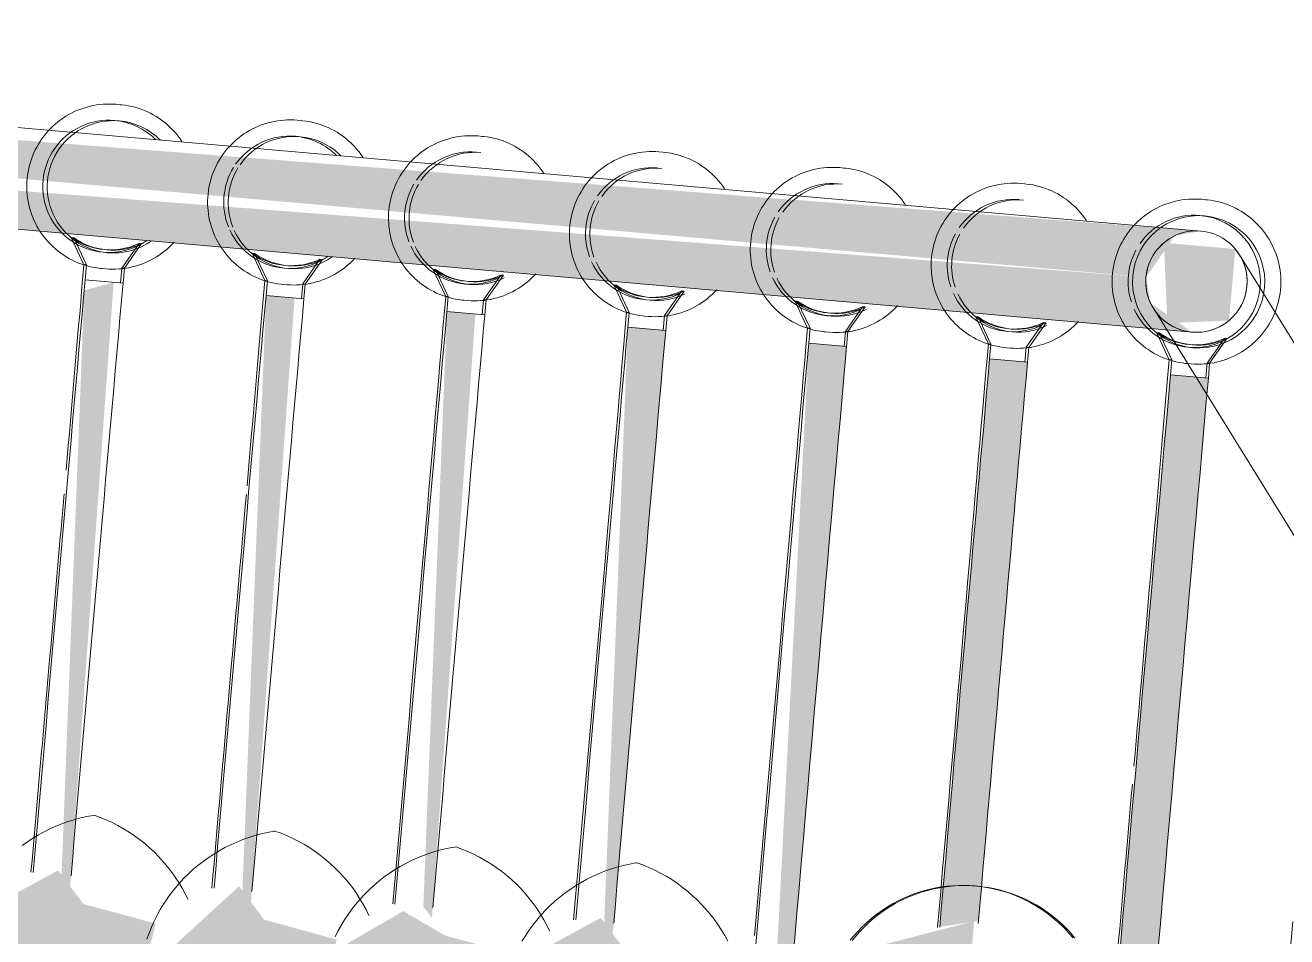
# Model space of a CAD drawing. Header units: metres. Extents: x -4613 to -4328, y -1 to 30.
# Drawn here: x -4356.7204 to -4356.6209, y 16.8745 to 16.9464 of the extents above; entities that cross this region are included whole.
import ezdxf

# ---------------------------------------------------------------- set-up
doc = ezdxf.new("R2010")
doc.units = ezdxf.units.M
doc.layers.add('Q-SPCQ', color=91, linetype='Continuous', lineweight=5)

# ---------------------------------------------------------------- blocks, each defined once
blk = doc.blocks.new('Static Line_Sayfa_Metal Deck_Pan Mount - Up to 15 _ pitch - Max 2 Users-1848787-NORTH EAST')
at = {"layer": 'Q-SPCQ'}
for points in [[(4342.461645, 16.926491), (4342.46394, 16.929767), (4342.465979, 16.930127), (4342.276803, 16.94467), (4342.276095, 16.942724), (4342.345505, 16.936652)], [(4342.465281, 16.922157), (4342.462005, 16.924452), (4342.461645, 16.926491), (4342.276455, 16.940685), (4342.279731, 16.938391), (4342.42375, 16.925791)], [(4342.463336, 16.922866), (4342.468201, 16.923078), (4342.468694, 16.928713), (4342.463059, 16.929206)], [(4342.432619, 16.859265), (4342.438023, 16.921029), (4342.435034, 16.92129), (4342.431813, 16.859335), (4342.431961, 16.859322)], [(4342.461165, 16.856767), (4342.466568, 16.918531), (4342.46358, 16.918793), (4342.458176, 16.857029), (4342.460572, 16.856819)], [(4342.382418, 16.871268), (4342.383512, 16.875507), (4342.377798, 16.877064), (4342.375812, 16.879707), (4342.369596, 16.876344), (4342.374267, 16.871982)], [(4342.396691, 16.87002), (4342.397785, 16.874258), (4342.392071, 16.875815), (4342.390085, 16.878459), (4342.384902, 16.873712), (4342.387027, 16.870865)], [(4342.410963, 16.868771), (4342.412058, 16.873009), (4342.406344, 16.874567), (4342.403038, 16.876496), (4342.398242, 16.873712), (4342.403038, 16.869464)], [(4342.425236, 16.867522), (4342.429039, 16.871144), (4342.42032, 16.873712), (4342.41863, 16.875961), (4342.412414, 16.872598), (4342.415573, 16.868368)], [(4342.447489, 16.868774), (4342.448086, 16.875703), (4342.440363, 16.873712), (4342.437874, 16.869615)]]:
    blk.add_hatch(color=256, dxfattribs=at).paths.add_polyline_path(points)
h = blk.add_hatch(color=256, dxfattribs=at)
h.paths.add_polyline_path([(4342.375909, 16.868661), (4342.374267, 16.871982), (4342.373124, 16.871268), (4342.375034, 16.868738)])
h.paths.add_polyline_path([(4342.376757, 16.87845), (4342.380191, 16.926088), (4342.377869, 16.925448), (4342.376079, 16.879352), (4342.376129, 16.879286)])
h = blk.add_hatch(color=256, dxfattribs=at)
h.paths.add_polyline_path([(4342.390182, 16.867412), (4342.388953, 16.870697), (4342.387397, 16.87002), (4342.389307, 16.867489)])
h.paths.add_polyline_path([(4342.39103, 16.877201), (4342.394464, 16.92484), (4342.392216, 16.925036), (4342.390352, 16.878103), (4342.390401, 16.878038)])
h = blk.add_hatch(color=256, dxfattribs=at)
h.paths.add_polyline_path([(4342.404455, 16.866164), (4342.403038, 16.869464), (4342.401669, 16.868771), (4342.403579, 16.86624)])
h.paths.add_polyline_path([(4342.405302, 16.875953), (4342.408736, 16.923591), (4342.406489, 16.923788), (4342.404625, 16.876855), (4342.404674, 16.876789)])
h = blk.add_hatch(color=256, dxfattribs=at)
h.paths.add_polyline_path([(4342.418728, 16.864915), (4342.417498, 16.868199), (4342.415942, 16.867522), (4342.417852, 16.864992)])
h.paths.add_polyline_path([(4342.419575, 16.874704), (4342.42375, 16.922277), (4342.420761, 16.922539), (4342.418897, 16.875606), (4342.418947, 16.87554)])
h = blk.add_hatch(color=256, dxfattribs=at)
h.paths.add_polyline_path([(4342.447637, 16.866625), (4342.445687, 16.868932), (4342.447489, 16.866638)])
h.paths.add_polyline_path([(4342.445374, 16.875253), (4342.448426, 16.875717), (4342.452295, 16.91978), (4342.449307, 16.920042), (4342.445414, 16.875703)])
for p, q in [((4342.465979, 16.930127), (4342.280428, 16.94636)), ((4342.380716, 16.940096), (4342.380399, 16.940124)), ((4342.279731, 16.938391), (4342.465281, 16.922157)), ((4342.394989, 16.938847), (4342.394672, 16.938875)), ((4342.409262, 16.937599), (4342.408945, 16.937626)), ((4342.423535, 16.93635), (4342.423217, 16.936378)), ((4342.437807, 16.935101), (4342.43749, 16.935129)), ((4342.45208, 16.933852), (4342.451763, 16.93388)), ((4342.466353, 16.932604), (4342.466035, 16.932631)), ((4342.377845, 16.92747), (4342.376841, 16.929624)), ((4342.376841, 16.929624), (4342.377041, 16.929606)), ((4342.377041, 16.929606), (4342.378045, 16.927452)), ((4342.382197, 16.929155), (4342.380834, 16.927209)), ((4342.381034, 16.927191), (4342.382397, 16.929138)), ((4342.382197, 16.929155), (4342.382397, 16.929138)), ((4342.392118, 16.926221), (4342.391114, 16.928375)), ((4342.391114, 16.928375), (4342.391314, 16.928358)), ((4342.391314, 16.928358), (4342.392318, 16.926204)), ((4342.481524, 16.908083), (4342.469028, 16.928249)), ((4342.377743, 16.926303), (4342.377845, 16.92747)), ((4342.377845, 16.92747), (4342.378045, 16.927452)), ((4342.378045, 16.927452), (4342.377943, 16.926285)), ((4342.379266, 16.927173), (4342.379583, 16.927145)), ((4342.380834, 16.927209), (4342.380732, 16.926041)), ((4342.380834, 16.927209), (4342.381034, 16.927191)), ((4342.380932, 16.926024), (4342.381034, 16.927191)), ((4342.39647, 16.927906), (4342.395107, 16.92596)), ((4342.395307, 16.925942), (4342.39667, 16.927889)), ((4342.39647, 16.927906), (4342.39667, 16.927889)), ((4342.406391, 16.924973), (4342.405386, 16.927126)), ((4342.405386, 16.927126), (4342.405587, 16.927109)), ((4342.405587, 16.927109), (4342.406591, 16.924955)), ((4342.377943, 16.926285), (4342.380932, 16.926024)), ((4342.392016, 16.925054), (4342.392118, 16.926221)), ((4342.392118, 16.926221), (4342.392318, 16.926204)), ((4342.392318, 16.926204), (4342.392216, 16.925036)), ((4342.410742, 16.926658), (4342.409379, 16.924711)), ((4342.409579, 16.924694), (4342.410943, 16.92664)), ((4342.410742, 16.926658), (4342.410943, 16.92664)), ((4342.393539, 16.925924), (4342.393856, 16.925897)), ((4342.395107, 16.92596), (4342.395005, 16.924792)), ((4342.395107, 16.92596), (4342.395307, 16.925942)), ((4342.395205, 16.924775), (4342.395307, 16.925942)), ((4342.420663, 16.923724), (4342.419659, 16.925878)), ((4342.419659, 16.925878), (4342.419859, 16.92586)), ((4342.419859, 16.92586), (4342.420864, 16.923706)), ((4342.425015, 16.925409), (4342.423652, 16.923462)), ((4342.423852, 16.923445), (4342.425215, 16.925392)), ((4342.425015, 16.925409), (4342.425215, 16.925392)), ((4342.392216, 16.925036), (4342.395205, 16.924775)), ((4342.406289, 16.923805), (4342.406391, 16.924973)), ((4342.406391, 16.924973), (4342.406591, 16.924955)), ((4342.406591, 16.924955), (4342.406489, 16.923788)), ((4342.407812, 16.924676), (4342.408129, 16.924648)), ((4342.409379, 16.924711), (4342.409277, 16.923544)), ((4342.409379, 16.924711), (4342.409579, 16.924694)), ((4342.409477, 16.923526), (4342.409579, 16.924694)), ((4342.434936, 16.922475), (4342.433932, 16.924629)), ((4342.433932, 16.924629), (4342.434132, 16.924611)), ((4342.434132, 16.924611), (4342.435136, 16.922458)), ((4342.439288, 16.92416), (4342.437925, 16.922214)), ((4342.438125, 16.922196), (4342.439488, 16.924143)), ((4342.439288, 16.92416), (4342.439488, 16.924143)), ((4342.406489, 16.923788), (4342.409477, 16.923526)), ((4342.420561, 16.922556), (4342.420663, 16.923724)), ((4342.420663, 16.923724), (4342.420864, 16.923706)), ((4342.420864, 16.923706), (4342.420761, 16.922539)), ((4342.422084, 16.923427), (4342.422401, 16.923399)), ((4342.423652, 16.923462), (4342.42355, 16.922295)), ((4342.423652, 16.923462), (4342.423852, 16.923445)), ((4342.42375, 16.922277), (4342.423852, 16.923445)), ((4342.449209, 16.921226), (4342.448205, 16.92338)), ((4342.448205, 16.92338), (4342.448405, 16.923363)), ((4342.448405, 16.923363), (4342.449409, 16.921209)), ((4342.462227, 16.924035), (4342.474724, 16.903869)), ((4342.420761, 16.922539), (4342.42375, 16.922277)), ((4342.434834, 16.921308), (4342.434936, 16.922475)), ((4342.434936, 16.922475), (4342.435136, 16.922458)), ((4342.435136, 16.922458), (4342.435034, 16.92129)), ((4342.436357, 16.922178), (4342.436674, 16.922151)), ((4342.437925, 16.922214), (4342.437823, 16.921046)), ((4342.437925, 16.922214), (4342.438125, 16.922196)), ((4342.438023, 16.921029), (4342.438125, 16.922196)), ((4342.453561, 16.922912), (4342.452197, 16.920965)), ((4342.452398, 16.920948), (4342.453761, 16.922894)), ((4342.453561, 16.922912), (4342.453761, 16.922894)), ((4342.463482, 16.919978), (4342.462477, 16.922132)), ((4342.462477, 16.922132), (4342.462677, 16.922114)), ((4342.462677, 16.922114), (4342.463682, 16.91996)), ((4342.435034, 16.92129), (4342.438023, 16.921029)), ((4342.449107, 16.920059), (4342.449209, 16.921226)), ((4342.449209, 16.921226), (4342.449409, 16.921209)), ((4342.449409, 16.921209), (4342.449307, 16.920042)), ((4342.467833, 16.921663), (4342.46647, 16.919716)), ((4342.46667, 16.919699), (4342.468033, 16.921645)), ((4342.467833, 16.921663), (4342.468033, 16.921645)), ((4342.45063, 16.92093), (4342.450947, 16.920902)), ((4342.452197, 16.920965), (4342.452095, 16.919798)), ((4342.452197, 16.920965), (4342.452398, 16.920948)), ((4342.452295, 16.91978), (4342.452398, 16.920948)), ((4342.449307, 16.920042), (4342.452295, 16.91978)), ((4342.463379, 16.91881), (4342.463482, 16.919978)), ((4342.463482, 16.919978), (4342.463682, 16.91996)), ((4342.463682, 16.91996), (4342.46358, 16.918793)), ((4342.464902, 16.919681), (4342.46522, 16.919653)), ((4342.46647, 16.919716), (4342.466368, 16.918549)), ((4342.46647, 16.919716), (4342.46667, 16.919699)), ((4342.466568, 16.918531), (4342.46667, 16.919699)), ((4342.46358, 16.918793), (4342.466568, 16.918531))]:
    blk.add_line(p, q, dxfattribs=at)
at = {"layer": 'Q-SPCQ', "flags": 128}
for points in [[(4342.380399, 16.940124), (4342.38014, 16.940141), (4342.37988, 16.940148), (4342.37962, 16.940145), (4342.37936, 16.940131), (4342.379101, 16.940107), (4342.378844, 16.940073), (4342.378588, 16.940028), (4342.378333, 16.939973), (4342.378082, 16.939908), (4342.377833, 16.939833), (4342.377587, 16.939748), (4342.377345, 16.939654), (4342.377107, 16.939549), (4342.376873, 16.939436), (4342.376644, 16.939313), (4342.37642, 16.939181), (4342.376202, 16.93904), (4342.375989, 16.93889), (4342.375782, 16.938732), (4342.375582, 16.938566), (4342.375389, 16.938392), (4342.375203, 16.938211), (4342.375024, 16.938022), (4342.374853, 16.937826), (4342.37469, 16.937624), (4342.374535, 16.937415), (4342.374389, 16.9372), (4342.374251, 16.936979), (4342.374122, 16.936754), (4342.374003, 16.936523), (4342.373892, 16.936287), (4342.373792, 16.936048), (4342.373701, 16.935804), (4342.373619, 16.935557), (4342.373548, 16.935307), (4342.373487, 16.935055), (4342.373435, 16.9348), (4342.373394, 16.934543), (4342.373364, 16.934285), (4342.373344, 16.934026), (4342.373334, 16.933766), (4342.373334, 16.933506), (4342.373345, 16.933246), (4342.373366, 16.932987), (4342.373398, 16.932729), (4342.37344, 16.932472), (4342.373492, 16.932218), (4342.373554, 16.931965), (4342.373627, 16.931716), (4342.373709, 16.931469), (4342.373801, 16.931226), (4342.373903, 16.930987), (4342.374014, 16.930751), (4342.374134, 16.930521), (4342.374264, 16.930296), (4342.374403, 16.930076), (4342.37455, 16.929861), (4342.374705, 16.929653), (4342.374869, 16.929451), (4342.375041, 16.929256), (4342.375221, 16.929068), (4342.375407, 16.928887), (4342.375601, 16.928714), (4342.375802, 16.928549), (4342.376009, 16.928392), (4342.376222, 16.928243), (4342.376441, 16.928103), (4342.376666, 16.927972), (4342.376895, 16.92785), (4342.37713, 16.927737), (4342.377368, 16.927634), (4342.377611, 16.92754), (4342.377857, 16.927456), (4342.378106, 16.927382), (4342.378358, 16.927318), (4342.378612, 16.927264), (4342.378869, 16.92722), (4342.379126, 16.927187), (4342.379266, 16.927173)], [(4342.38558, 16.937193), (4342.385433, 16.937408), (4342.385277, 16.937616), (4342.385113, 16.937818), (4342.384941, 16.938013), (4342.384762, 16.938201), (4342.384575, 16.938382), (4342.384381, 16.938555), (4342.38418, 16.93872), (4342.383973, 16.938877), (4342.38376, 16.939026), (4342.383541, 16.939166), (4342.383317, 16.939297), (4342.383087, 16.939419), (4342.382853, 16.939532), (4342.382614, 16.939635), (4342.382372, 16.939729), (4342.382126, 16.939813), (4342.381876, 16.939887), (4342.381625, 16.939951), (4342.38137, 16.940005), (4342.381114, 16.940049), (4342.380856, 16.940082), (4342.380716, 16.940096)], [(4342.394672, 16.938875), (4342.394412, 16.938892), (4342.394153, 16.9389), (4342.393893, 16.938896), (4342.393633, 16.938883), (4342.393374, 16.938858), (4342.393116, 16.938824), (4342.39286, 16.938779), (4342.392606, 16.938724), (4342.392354, 16.938659), (4342.392106, 16.938584), (4342.39186, 16.9385), (4342.391618, 16.938405), (4342.39138, 16.938301), (4342.391146, 16.938187), (4342.390917, 16.938064), (4342.390693, 16.937932), (4342.390474, 16.937791), (4342.390262, 16.937641), (4342.390055, 16.937484), (4342.389855, 16.937317), (4342.389662, 16.937144), (4342.389476, 16.936962), (4342.389297, 16.936773), (4342.389126, 16.936577), (4342.388963, 16.936375), (4342.388808, 16.936166), (4342.388661, 16.935951), (4342.388524, 16.935731), (4342.388395, 16.935505), (4342.388275, 16.935274), (4342.388165, 16.935039), (4342.388064, 16.934799), (4342.387973, 16.934556), (4342.387892, 16.934309), (4342.387821, 16.934059), (4342.387759, 16.933806), (4342.387708, 16.933551), (4342.387667, 16.933294), (4342.387637, 16.933036), (4342.387616, 16.932777), (4342.387606, 16.932517), (4342.387607, 16.932257), (4342.387618, 16.931997), (4342.387639, 16.931738), (4342.387671, 16.93148), (4342.387713, 16.931224), (4342.387765, 16.930969), (4342.387827, 16.930717), (4342.387899, 16.930467), (4342.387982, 16.93022), (4342.388074, 16.929977), (4342.388175, 16.929738), (4342.388287, 16.929503), (4342.388407, 16.929272), (4342.388537, 16.929047), (4342.388675, 16.928827), (4342.388822, 16.928613), (4342.388978, 16.928405), (4342.389142, 16.928203), (4342.389314, 16.928008), (4342.389493, 16.927819), (4342.38968, 16.927639), (4342.389874, 16.927466), (4342.390075, 16.9273), (4342.390282, 16.927143), (4342.390495, 16.926994), (4342.390714, 16.926854), (4342.390939, 16.926723), (4342.391168, 16.926601), (4342.391402, 16.926488), (4342.391641, 16.926385), (4342.391883, 16.926291), (4342.39213, 16.926207), (4342.392379, 16.926133), (4342.392631, 16.926069), (4342.392885, 16.926015), (4342.393141, 16.925972), (4342.393399, 16.925938), (4342.393539, 16.925924)], [(4342.399853, 16.935945), (4342.399705, 16.936159), (4342.39955, 16.936367), (4342.399386, 16.936569), (4342.399214, 16.936764), (4342.399035, 16.936952), (4342.398848, 16.937133), (4342.398654, 16.937306), (4342.398453, 16.937471), (4342.398246, 16.937629), (4342.398033, 16.937777), (4342.397814, 16.937917), (4342.397589, 16.938048), (4342.39736, 16.938171), (4342.397126, 16.938283), (4342.396887, 16.938387), (4342.396644, 16.93848), (4342.396398, 16.938564), (4342.396149, 16.938638), (4342.395897, 16.938702), (4342.395643, 16.938756), (4342.395387, 16.9388), (4342.395129, 16.938833), (4342.394989, 16.938847)], [(4342.408945, 16.937626), (4342.408685, 16.937644), (4342.408425, 16.937651), (4342.408165, 16.937648), (4342.407906, 16.937634), (4342.407647, 16.93761), (4342.407389, 16.937575), (4342.407133, 16.937531), (4342.406879, 16.937476), (4342.406627, 16.937411), (4342.406378, 16.937336), (4342.406133, 16.937251), (4342.40589, 16.937156), (4342.405652, 16.937052), (4342.405418, 16.936938), (4342.405189, 16.936815), (4342.404965, 16.936683), (4342.404747, 16.936542), (4342.404534, 16.936393), (4342.404328, 16.936235), (4342.404128, 16.936069), (4342.403934, 16.935895), (4342.403748, 16.935713), (4342.40357, 16.935525), (4342.403398, 16.935329), (4342.403235, 16.935126), (4342.403081, 16.934917), (4342.402934, 16.934703), (4342.402796, 16.934482), (4342.402668, 16.934256), (4342.402548, 16.934025), (4342.402438, 16.93379), (4342.402337, 16.93355), (4342.402246, 16.933307), (4342.402165, 16.93306), (4342.402093, 16.93281), (4342.402032, 16.932557), (4342.401981, 16.932302), (4342.40194, 16.932046), (4342.401909, 16.931787), (4342.401889, 16.931528), (4342.401879, 16.931268), (4342.40188, 16.931008), (4342.401891, 16.930749), (4342.401912, 16.93049), (4342.401943, 16.930232), (4342.401985, 16.929975), (4342.402037, 16.92972), (4342.4021, 16.929468), (4342.402172, 16.929218), (4342.402254, 16.928972), (4342.402346, 16.928728), (4342.402448, 16.928489), (4342.402559, 16.928254), (4342.40268, 16.928024), (4342.402809, 16.927798), (4342.402948, 16.927578), (4342.403095, 16.927364), (4342.403251, 16.927156), (4342.403415, 16.926954), (4342.403586, 16.926759), (4342.403766, 16.926571), (4342.403953, 16.92639), (4342.404147, 16.926217), (4342.404347, 16.926052), (4342.404555, 16.925894), (4342.404768, 16.925746), (4342.404987, 16.925606), (4342.405211, 16.925475), (4342.405441, 16.925352), (4342.405675, 16.92524), (4342.405914, 16.925136), (4342.406156, 16.925043), (4342.406402, 16.924959), (4342.406651, 16.924885), (4342.406903, 16.924821), (4342.407158, 16.924767), (4342.407414, 16.924723), (4342.407672, 16.924689), (4342.407812, 16.924676)], [(4342.414125, 16.934696), (4342.413978, 16.93491), (4342.413823, 16.935118), (4342.413659, 16.93532), (4342.413487, 16.935515), (4342.413307, 16.935704), (4342.413121, 16.935884), (4342.412927, 16.936057), (4342.412726, 16.936223), (4342.412519, 16.93638), (4342.412305, 16.936528), (4342.412086, 16.936669), (4342.411862, 16.9368), (4342.411632, 16.936922), (4342.411398, 16.937035), (4342.41116, 16.937138), (4342.410917, 16.937232), (4342.410671, 16.937316), (4342.410422, 16.93739), (4342.41017, 16.937454), (4342.409916, 16.937508), (4342.409659, 16.937551), (4342.409401, 16.937585), (4342.409262, 16.937599)], [(4342.423217, 16.936378), (4342.422958, 16.936395), (4342.422698, 16.936402), (4342.422438, 16.936399), (4342.422178, 16.936385), (4342.42192, 16.936361), (4342.421662, 16.936327), (4342.421406, 16.936282), (4342.421152, 16.936227), (4342.4209, 16.936162), (4342.420651, 16.936087), (4342.420405, 16.936002), (4342.420163, 16.935907), (4342.419925, 16.935803), (4342.419691, 16.935689), (4342.419462, 16.935566), (4342.419238, 16.935434), (4342.41902, 16.935294), (4342.418807, 16.935144), (4342.4186, 16.934986), (4342.4184, 16.93482), (4342.418207, 16.934646), (4342.418021, 16.934465), (4342.417842, 16.934276), (4342.417671, 16.93408), (4342.417508, 16.933878), (4342.417353, 16.933669), (4342.417207, 16.933454), (4342.417069, 16.933233), (4342.41694, 16.933008), (4342.416821, 16.932777), (4342.416711, 16.932541), (4342.41661, 16.932302), (4342.416519, 16.932058), (4342.416437, 16.931811), (4342.416366, 16.931561), (4342.416305, 16.931309), (4342.416254, 16.931054), (4342.416213, 16.930797), (4342.416182, 16.930539), (4342.416162, 16.93028), (4342.416152, 16.93002), (4342.416152, 16.92976), (4342.416163, 16.9295), (4342.416184, 16.929241), (4342.416216, 16.928983), (4342.416258, 16.928726), (4342.41631, 16.928472), (4342.416372, 16.928219), (4342.416445, 16.927969), (4342.416527, 16.927723), (4342.416619, 16.92748), (4342.416721, 16.92724), (4342.416832, 16.927005), (4342.416953, 16.926775), (4342.417082, 16.92655), (4342.417221, 16.92633), (4342.417368, 16.926115), (4342.417524, 16.925907), (4342.417687, 16.925705), (4342.417859, 16.92551), (4342.418039, 16.925322), (4342.418226, 16.925141), (4342.418419, 16.924968), (4342.41862, 16.924803), (4342.418827, 16.924646), (4342.419041, 16.924497), (4342.41926, 16.924357), (4342.419484, 16.924226), (4342.419714, 16.924104), (4342.419948, 16.923991), (4342.420186, 16.923888), (4342.420429, 16.923794), (4342.420675, 16.92371), (4342.420924, 16.923636), (4342.421176, 16.923572), (4342.42143, 16.923518), (4342.421687, 16.923474), (4342.421945, 16.923441), (4342.422084, 16.923427)], [(4342.428398, 16.933447), (4342.428251, 16.933662), (4342.428095, 16.93387), (4342.427931, 16.934072), (4342.42776, 16.934267), (4342.42758, 16.934455), (4342.427393, 16.934636), (4342.427199, 16.934809), (4342.426999, 16.934974), (4342.426791, 16.935131), (4342.426578, 16.93528), (4342.426359, 16.93542), (4342.426135, 16.935551), (4342.425905, 16.935673), (4342.425671, 16.935786), (4342.425432, 16.935889), (4342.42519, 16.935983), (4342.424944, 16.936067), (4342.424695, 16.936141), (4342.424443, 16.936205), (4342.424188, 16.936259), (4342.423932, 16.936303), (4342.423674, 16.936336), (4342.423535, 16.93635)], [(4342.43749, 16.935129), (4342.437231, 16.935146), (4342.436971, 16.935153), (4342.436711, 16.93515), (4342.436451, 16.935136), (4342.436192, 16.935112), (4342.435935, 16.935078), (4342.435678, 16.935033), (4342.435424, 16.934978), (4342.435173, 16.934913), (4342.434924, 16.934838), (4342.434678, 16.934753), (4342.434436, 16.934659), (4342.434198, 16.934554), (4342.433964, 16.934441), (4342.433735, 16.934318), (4342.433511, 16.934186), (4342.433292, 16.934045), (4342.43308, 16.933895), (4342.432873, 16.933737), (4342.432673, 16.933571), (4342.43248, 16.933397), (4342.432294, 16.933216), (4342.432115, 16.933027), (4342.431944, 16.932831), (4342.431781, 16.932629), (4342.431626, 16.93242), (4342.43148, 16.932205), (4342.431342, 16.931985), (4342.431213, 16.931759), (4342.431094, 16.931528), (4342.430983, 16.931293), (4342.430882, 16.931053), (4342.430791, 16.930809), (4342.43071, 16.930562), (4342.430639, 16.930312), (4342.430577, 16.93006), (4342.430526, 16.929805), (4342.430485, 16.929548), (4342.430455, 16.92929), (4342.430434, 16.929031), (4342.430425, 16.928771), (4342.430425, 16.928511), (4342.430436, 16.928251), (4342.430457, 16.927992), (4342.430489, 16.927734), (4342.430531, 16.927478), (4342.430583, 16.927223), (4342.430645, 16.92697), (4342.430718, 16.926721), (4342.4308, 16.926474), (4342.430892, 16.926231), (4342.430994, 16.925992), (4342.431105, 16.925757), (4342.431225, 16.925526), (4342.431355, 16.925301), (4342.431493, 16.925081), (4342.431641, 16.924867), (4342.431796, 16.924658), (4342.43196, 16.924457), (4342.432132, 16.924261), (4342.432311, 16.924073), (4342.432498, 16.923893), (4342.432692, 16.923719), (4342.432893, 16.923554), (4342.4331, 16.923397), (4342.433313, 16.923248), (4342.433532, 16.923108), (4342.433757, 16.922977), (4342.433986, 16.922855), (4342.434221, 16.922742), (4342.434459, 16.922639), (4342.434702, 16.922545), (4342.434948, 16.922461), (4342.435197, 16.922387), (4342.435449, 16.922323), (4342.435703, 16.922269), (4342.435959, 16.922226), (4342.436217, 16.922192), (4342.436357, 16.922178)], [(4342.442671, 16.932199), (4342.442524, 16.932413), (4342.442368, 16.932621), (4342.442204, 16.932823), (4342.442032, 16.933018), (4342.441853, 16.933206), (4342.441666, 16.933387), (4342.441472, 16.93356), (4342.441271, 16.933725), (4342.441064, 16.933882), (4342.440851, 16.934031), (4342.440632, 16.934171), (4342.440407, 16.934302), (4342.440178, 16.934424), (4342.439944, 16.934537), (4342.439705, 16.934641), (4342.439463, 16.934734), (4342.439217, 16.934818), (4342.438967, 16.934892), (4342.438715, 16.934956), (4342.438461, 16.93501), (4342.438205, 16.935054), (4342.437947, 16.935087), (4342.437807, 16.935101)], [(4342.451763, 16.93388), (4342.451503, 16.933898), (4342.451243, 16.933905), (4342.450983, 16.933901), (4342.450724, 16.933888), (4342.450465, 16.933864), (4342.450207, 16.933829), (4342.449951, 16.933785), (4342.449697, 16.93373), (4342.449445, 16.933665), (4342.449196, 16.93359), (4342.448951, 16.933505), (4342.448709, 16.93341), (4342.44847, 16.933306), (4342.448237, 16.933192), (4342.448008, 16.933069), (4342.447784, 16.932937), (4342.447565, 16.932796), (4342.447352, 16.932647), (4342.447146, 16.932489), (4342.446946, 16.932323), (4342.446753, 16.932149), (4342.446566, 16.931967), (4342.446388, 16.931778), (4342.446217, 16.931583), (4342.446053, 16.93138), (4342.445899, 16.931171), (4342.445752, 16.930957), (4342.445615, 16.930736), (4342.445486, 16.93051), (4342.445366, 16.930279), (4342.445256, 16.930044), (4342.445155, 16.929804), (4342.445064, 16.929561), (4342.444983, 16.929314), (4342.444911, 16.929064), (4342.44485, 16.928811), (4342.444799, 16.928556), (4342.444758, 16.928299), (4342.444727, 16.928041), (4342.444707, 16.927782), (4342.444697, 16.927522), (4342.444698, 16.927262), (4342.444709, 16.927003), (4342.44473, 16.926743), (4342.444762, 16.926485), (4342.444803, 16.926229), (4342.444856, 16.925974), (4342.444918, 16.925722), (4342.44499, 16.925472), (4342.445072, 16.925225), (4342.445165, 16.924982), (4342.445266, 16.924743), (4342.445377, 16.924508), (4342.445498, 16.924278), (4342.445628, 16.924052), (4342.445766, 16.923832), (4342.445913, 16.923618), (4342.446069, 16.92341), (4342.446233, 16.923208), (4342.446405, 16.923013), (4342.446584, 16.922825), (4342.446771, 16.922644), (4342.446965, 16.922471), (4342.447166, 16.922305), (4342.447373, 16.922148), (4342.447586, 16.922), (4342.447805, 16.92186), (4342.448029, 16.921728), (4342.448259, 16.921606), (4342.448493, 16.921494), (4342.448732, 16.92139), (4342.448974, 16.921296), (4342.44922, 16.921212), (4342.44947, 16.921138), (4342.449722, 16.921074), (4342.449976, 16.92102), (4342.450232, 16.920977), (4342.45049, 16.920943), (4342.45063, 16.92093)], [(4342.456944, 16.93095), (4342.456796, 16.931164), (4342.456641, 16.931372), (4342.456477, 16.931574), (4342.456305, 16.931769), (4342.456126, 16.931957), (4342.455939, 16.932138), (4342.455745, 16.932311), (4342.455544, 16.932477), (4342.455337, 16.932634), (4342.455124, 16.932782), (4342.454905, 16.932922), (4342.45468, 16.933054), (4342.454451, 16.933176), (4342.454216, 16.933289), (4342.453978, 16.933392), (4342.453735, 16.933486), (4342.453489, 16.93357), (4342.45324, 16.933644), (4342.452988, 16.933708), (4342.452734, 16.933762), (4342.452477, 16.933805), (4342.45222, 16.933839), (4342.45208, 16.933852)], [(4342.466035, 16.932631), (4342.465776, 16.932649), (4342.465516, 16.932656), (4342.465256, 16.932653), (4342.464997, 16.932639), (4342.464738, 16.932615), (4342.46448, 16.932581), (4342.464224, 16.932536), (4342.46397, 16.932481), (4342.463718, 16.932416), (4342.463469, 16.932341), (4342.463223, 16.932256), (4342.462981, 16.932161), (4342.462743, 16.932057), (4342.462509, 16.931943), (4342.46228, 16.93182), (4342.462056, 16.931688), (4342.461838, 16.931547), (4342.461625, 16.931398), (4342.461419, 16.93124), (4342.461218, 16.931074), (4342.461025, 16.9309), (4342.460839, 16.930719), (4342.46066, 16.93053), (4342.460489, 16.930334), (4342.460326, 16.930132), (4342.460171, 16.929923), (4342.460025, 16.929708), (4342.459887, 16.929487), (4342.459759, 16.929261), (4342.459639, 16.929031), (4342.459529, 16.928795), (4342.459428, 16.928555), (4342.459337, 16.928312), (4342.459255, 16.928065), (4342.459184, 16.927815), (4342.459123, 16.927562), (4342.459072, 16.927308), (4342.459031, 16.927051), (4342.459, 16.926793), (4342.45898, 16.926533), (4342.45897, 16.926274), (4342.45897, 16.926014), (4342.458981, 16.925754), (4342.459003, 16.925495), (4342.459034, 16.925237), (4342.459076, 16.92498), (4342.459128, 16.924725), (4342.459191, 16.924473), (4342.459263, 16.924223), (4342.459345, 16.923977), (4342.459437, 16.923734), (4342.459539, 16.923494), (4342.45965, 16.923259), (4342.459771, 16.923029), (4342.4599, 16.922804), (4342.460039, 16.922584), (4342.460186, 16.922369), (4342.460342, 16.922161), (4342.460506, 16.921959), (4342.460677, 16.921764), (4342.460857, 16.921576), (4342.461044, 16.921395), (4342.461238, 16.921222), (4342.461438, 16.921057), (4342.461645, 16.9209), (4342.461859, 16.920751), (4342.462078, 16.920611), (4342.462302, 16.92048), (4342.462532, 16.920358), (4342.462766, 16.920245), (4342.463005, 16.920142), (4342.463247, 16.920048), (4342.463493, 16.919964), (4342.463742, 16.91989), (4342.463994, 16.919826), (4342.464249, 16.919772), (4342.464505, 16.919728), (4342.464763, 16.919695), (4342.464902, 16.919681)], [(4342.46522, 16.919653), (4342.465479, 16.919636), (4342.465739, 16.919629), (4342.465999, 16.919632), (4342.466258, 16.919646), (4342.466517, 16.91967), (4342.466775, 16.919704), (4342.467031, 16.919749), (4342.467285, 16.919804), (4342.467537, 16.919869), (4342.467786, 16.919944), (4342.468032, 16.920029), (4342.468274, 16.920123), (4342.468512, 16.920228), (4342.468746, 16.920341), (4342.468975, 16.920464), (4342.469199, 16.920596), (4342.469417, 16.920737), (4342.46963, 16.920887), (4342.469836, 16.921045), (4342.470037, 16.921211), (4342.47023, 16.921385), (4342.470416, 16.921566), (4342.470595, 16.921755), (4342.470766, 16.921951), (4342.470929, 16.922153), (4342.471084, 16.922362), (4342.47123, 16.922577), (4342.471368, 16.922797), (4342.471496, 16.923023), (4342.471616, 16.923254), (4342.471726, 16.92349), (4342.471827, 16.923729), (4342.471918, 16.923973), (4342.472, 16.92422), (4342.472071, 16.92447), (4342.472132, 16.924722), (4342.472183, 16.924977), (4342.472224, 16.925234), (4342.472255, 16.925492), (4342.472275, 16.925751), (4342.472285, 16.926011), (4342.472285, 16.926271), (4342.472274, 16.926531), (4342.472252, 16.92679), (4342.472221, 16.927048), (4342.472179, 16.927305), (4342.472127, 16.927559), (4342.472064, 16.927812), (4342.471992, 16.928061), (4342.47191, 16.928308), (4342.471818, 16.928551), (4342.471716, 16.92879), (4342.471605, 16.929025), (4342.471484, 16.929256), (4342.471355, 16.929481), (4342.471216, 16.929701), (4342.471069, 16.929915), (4342.470913, 16.930124), (4342.47075, 16.930325), (4342.470578, 16.930521), (4342.470398, 16.930709), (4342.470211, 16.930889), (4342.470017, 16.931063), (4342.469817, 16.931228), (4342.46961, 16.931385), (4342.469396, 16.931534), (4342.469177, 16.931674), (4342.468953, 16.931805), (4342.468723, 16.931927), (4342.468489, 16.93204), (4342.468251, 16.932143), (4342.468008, 16.932237), (4342.467762, 16.932321), (4342.467513, 16.932395), (4342.467261, 16.932459), (4342.467006, 16.932513), (4342.46675, 16.932557), (4342.466492, 16.93259), (4342.466353, 16.932604)], [(4342.379583, 16.927145), (4342.379843, 16.927128), (4342.380103, 16.927121), (4342.380363, 16.927124), (4342.380622, 16.927138), (4342.380881, 16.927162), (4342.381139, 16.927196), (4342.381395, 16.927241), (4342.381649, 16.927296), (4342.381901, 16.927361), (4342.38215, 16.927436), (4342.382395, 16.927521), (4342.382638, 16.927616), (4342.382876, 16.92772), (4342.383109, 16.927834), (4342.383339, 16.927957), (4342.383562, 16.928089), (4342.383781, 16.928229), (4342.383994, 16.928379), (4342.3842, 16.928537), (4342.3844, 16.928703), (4342.384594, 16.928877), (4342.38478, 16.929058), (4342.384958, 16.929247)], [(4342.393856, 16.925897), (4342.394115, 16.925879), (4342.394375, 16.925872), (4342.394635, 16.925875), (4342.394895, 16.925889), (4342.395154, 16.925913), (4342.395412, 16.925948), (4342.395668, 16.925992), (4342.395922, 16.926047), (4342.396173, 16.926112), (4342.396422, 16.926187), (4342.396668, 16.926272), (4342.39691, 16.926367), (4342.397148, 16.926471), (4342.397382, 16.926585), (4342.397611, 16.926708), (4342.397835, 16.92684), (4342.398054, 16.926981), (4342.398266, 16.92713), (4342.398473, 16.927288), (4342.398673, 16.927454), (4342.398866, 16.927628), (4342.399052, 16.92781), (4342.399231, 16.927998)], [(4342.408129, 16.924648), (4342.408388, 16.924631), (4342.408648, 16.924623), (4342.408908, 16.924627), (4342.409168, 16.92464), (4342.409427, 16.924665), (4342.409684, 16.924699), (4342.40994, 16.924744), (4342.410194, 16.924799), (4342.410446, 16.924864), (4342.410695, 16.924939), (4342.410941, 16.925023), (4342.411183, 16.925118), (4342.411421, 16.925222), (4342.411655, 16.925336), (4342.411884, 16.925459), (4342.412108, 16.925591), (4342.412326, 16.925732), (4342.412539, 16.925882), (4342.412746, 16.926039), (4342.412946, 16.926206), (4342.413139, 16.926379), (4342.413325, 16.926561), (4342.413504, 16.92675)], [(4342.422401, 16.923399), (4342.422661, 16.923382), (4342.422921, 16.923375), (4342.423181, 16.923378), (4342.42344, 16.923392), (4342.423699, 16.923416), (4342.423957, 16.92345), (4342.424213, 16.923495), (4342.424467, 16.92355), (4342.424719, 16.923615), (4342.424968, 16.92369), (4342.425214, 16.923775), (4342.425456, 16.923869), (4342.425694, 16.923974), (4342.425928, 16.924087), (4342.426157, 16.92421), (4342.426381, 16.924342), (4342.426599, 16.924483), (4342.426812, 16.924633), (4342.427018, 16.924791), (4342.427218, 16.924957), (4342.427412, 16.925131), (4342.427598, 16.925312), (4342.427777, 16.925501)], [(4342.436674, 16.922151), (4342.436934, 16.922133), (4342.437193, 16.922126), (4342.437453, 16.922129), (4342.437713, 16.922143), (4342.437972, 16.922167), (4342.43823, 16.922202), (4342.438486, 16.922246), (4342.43874, 16.922301), (4342.438992, 16.922366), (4342.439241, 16.922441), (4342.439486, 16.922526), (4342.439728, 16.922621), (4342.439967, 16.922725), (4342.4402, 16.922839), (4342.440429, 16.922962), (4342.440653, 16.923094), (4342.440872, 16.923235), (4342.441085, 16.923384), (4342.441291, 16.923542), (4342.441491, 16.923708), (4342.441684, 16.923882), (4342.441871, 16.924064), (4342.442049, 16.924252)], [(4342.450947, 16.920902), (4342.451206, 16.920884), (4342.451466, 16.920877), (4342.451726, 16.920881), (4342.451986, 16.920894), (4342.452245, 16.920918), (4342.452502, 16.920953), (4342.452758, 16.920998), (4342.453013, 16.921052), (4342.453264, 16.921117), (4342.453513, 16.921192), (4342.453759, 16.921277), (4342.454001, 16.921372), (4342.454239, 16.921476), (4342.454473, 16.92159), (4342.454702, 16.921713), (4342.454926, 16.921845), (4342.455145, 16.921986), (4342.455357, 16.922135), (4342.455564, 16.922293), (4342.455764, 16.922459), (4342.455957, 16.922633), (4342.456143, 16.922815), (4342.456322, 16.923004)], [(4342.372971, 16.88166), (4342.373387, 16.881959), (4342.373814, 16.882241), (4342.374252, 16.882505), (4342.3747, 16.882752), (4342.375158, 16.882981), (4342.375625, 16.883192), (4342.376099, 16.883383), (4342.376581, 16.883556), (4342.377069, 16.883708), (4342.377564, 16.883842), (4342.378063, 16.883955), (4342.378566, 16.884049), (4342.378647, 16.884062)], [(4342.378647, 16.884062), (4342.379128, 16.883886), (4342.379601, 16.88369), (4342.380066, 16.883476), (4342.380522, 16.883244), (4342.380968, 16.882993), (4342.381404, 16.882725), (4342.381829, 16.882439), (4342.382242, 16.882137), (4342.382643, 16.881819), (4342.38303, 16.881484), (4342.383404, 16.881135), (4342.383764, 16.880771), (4342.384109, 16.880393), (4342.384438, 16.880001), (4342.384751, 16.879596), (4342.385048, 16.879179), (4342.385329, 16.878751), (4342.385591, 16.878312), (4342.385836, 16.877863), (4342.386063, 16.877404)], [(4342.382805, 16.874288), (4342.382979, 16.874769), (4342.383172, 16.875243), (4342.383384, 16.875709), (4342.383615, 16.876166), (4342.383864, 16.876613), (4342.38413, 16.87705), (4342.384414, 16.877476), (4342.384714, 16.877891), (4342.385031, 16.878293), (4342.385363, 16.878682), (4342.385711, 16.879057), (4342.386074, 16.879418), (4342.38645, 16.879765), (4342.386841, 16.880096), (4342.387244, 16.880411), (4342.387659, 16.88071), (4342.388086, 16.880992), (4342.388525, 16.881257), (4342.388973, 16.881504), (4342.389431, 16.881733), (4342.389897, 16.881943), (4342.390372, 16.882134), (4342.390854, 16.882307), (4342.391342, 16.88246), (4342.391836, 16.882593), (4342.392335, 16.882707), (4342.392839, 16.8828), (4342.39292, 16.882813)], [(4342.39292, 16.882813), (4342.393401, 16.882637), (4342.393874, 16.882442), (4342.394339, 16.882227), (4342.394795, 16.881995), (4342.395241, 16.881744), (4342.395677, 16.881476), (4342.396102, 16.881191), (4342.396515, 16.880888), (4342.396915, 16.88057), (4342.397303, 16.880236), (4342.397677, 16.879886), (4342.398036, 16.879522), (4342.398381, 16.879144), (4342.398711, 16.878752), (4342.399024, 16.878348), (4342.399321, 16.877931), (4342.399601, 16.877502), (4342.399864, 16.877063), (4342.400109, 16.876614), (4342.400336, 16.876155)], [(4342.397657, 16.87446), (4342.397888, 16.874917), (4342.398136, 16.875364), (4342.398403, 16.875802), (4342.398686, 16.876228), (4342.398987, 16.876642), (4342.399303, 16.877044), (4342.399636, 16.877433), (4342.399984, 16.877809), (4342.400346, 16.87817), (4342.400723, 16.878516), (4342.401113, 16.878847), (4342.401517, 16.879163), (4342.401932, 16.879461), (4342.402359, 16.879743), (4342.402797, 16.880008), (4342.403246, 16.880255), (4342.403703, 16.880484), (4342.40417, 16.880694), (4342.404645, 16.880886), (4342.405126, 16.881058), (4342.405615, 16.881211), (4342.406109, 16.881344), (4342.406608, 16.881458), (4342.407111, 16.881551), (4342.407193, 16.881564)], [(4342.407193, 16.881564), (4342.407673, 16.881388), (4342.408146, 16.881193), (4342.408611, 16.880979), (4342.409067, 16.880746), (4342.409513, 16.880496), (4342.409949, 16.880227), (4342.410374, 16.879942), (4342.410787, 16.87964), (4342.411188, 16.879321), (4342.411576, 16.878987), (4342.411949, 16.878638), (4342.412309, 16.878273), (4342.412654, 16.877895), (4342.412983, 16.877503), (4342.413297, 16.877099), (4342.413594, 16.876682), (4342.413874, 16.876254), (4342.414137, 16.875815), (4342.414382, 16.875365), (4342.414609, 16.874906)], [(4342.412409, 16.874116), (4342.412675, 16.874553), (4342.412959, 16.874979), (4342.413259, 16.875393), (4342.413576, 16.875795), (4342.413909, 16.876184), (4342.414256, 16.87656), (4342.414619, 16.876921), (4342.414996, 16.877268), (4342.415386, 16.877599), (4342.415789, 16.877914), (4342.416205, 16.878213), (4342.416632, 16.878495), (4342.41707, 16.878759), (4342.417518, 16.879006), (4342.417976, 16.879235), (4342.418443, 16.879446), (4342.418917, 16.879637), (4342.419399, 16.879809), (4342.419888, 16.879962), (4342.420382, 16.880096), (4342.420881, 16.880209), (4342.421384, 16.880303), (4342.421466, 16.880316)], [(4342.421466, 16.880316), (4342.421946, 16.880139), (4342.422419, 16.879944), (4342.422884, 16.87973), (4342.42334, 16.879497), (4342.423786, 16.879247), (4342.424222, 16.878979), (4342.424647, 16.878693), (4342.42506, 16.878391), (4342.425461, 16.878073), (4342.425848, 16.877738), (4342.426222, 16.877389), (4342.426582, 16.877025), (4342.426927, 16.876646), (4342.427256, 16.876255), (4342.42757, 16.87585), (4342.427867, 16.875433), (4342.428147, 16.875005), (4342.428409, 16.874566), (4342.428654, 16.874116)], [(4342.438317, 16.874192), (4342.4386, 16.87454), (4342.438896, 16.874878), (4342.439206, 16.875203), (4342.439529, 16.875516), (4342.439864, 16.875815), (4342.44021, 16.876101), (4342.440568, 16.876372), (4342.440936, 16.87663), (4342.441314, 16.876872), (4342.441702, 16.877099), (4342.442098, 16.87731), (4342.442503, 16.877505), (4342.442915, 16.877684), (4342.443333, 16.877847), (4342.443758, 16.877992), (4342.444189, 16.87812), (4342.444624, 16.878231), (4342.445063, 16.878325), (4342.445506, 16.878401), (4342.445951, 16.878459), (4342.446399, 16.878499), (4342.446847, 16.878521), (4342.447296, 16.878526), (4342.447745, 16.878512), (4342.448159, 16.878483)], [(4342.438467, 16.874178), (4342.43875, 16.874527), (4342.439047, 16.874865), (4342.439356, 16.87519), (4342.439679, 16.875502), (4342.440014, 16.875802), (4342.44036, 16.876088), (4342.440718, 16.876359), (4342.441086, 16.876617), (4342.441464, 16.876859), (4342.441852, 16.877086), (4342.442248, 16.877297), (4342.442653, 16.877492), (4342.443065, 16.877671), (4342.443483, 16.877833), (4342.443908, 16.877979), (4342.444339, 16.878107), (4342.444774, 16.878218), (4342.445213, 16.878312), (4342.445656, 16.878387), (4342.446101, 16.878446), (4342.446549, 16.878486), (4342.446997, 16.878508), (4342.447446, 16.878512), (4342.447895, 16.878499), (4342.448309, 16.87847)], [(4342.448159, 16.878483), (4342.448606, 16.878435), (4342.44905, 16.878369), (4342.449491, 16.878286), (4342.449929, 16.878185), (4342.450362, 16.878066), (4342.45079, 16.87793), (4342.451213, 16.877777), (4342.451629, 16.877608), (4342.452037, 16.877422), (4342.452438, 16.877219), (4342.452831, 16.877001), (4342.453214, 16.876767), (4342.453588, 16.876519), (4342.453952, 16.876255), (4342.454305, 16.875977), (4342.454646, 16.875685), (4342.454976, 16.87538), (4342.455293, 16.875062), (4342.455597, 16.874731), (4342.455887, 16.874389)], [(4342.448309, 16.87847), (4342.448756, 16.878422), (4342.4492, 16.878356), (4342.449641, 16.878273), (4342.450079, 16.878172), (4342.450512, 16.878053), (4342.45094, 16.877917), (4342.451363, 16.877764), (4342.451779, 16.877595), (4342.452187, 16.877408), (4342.452588, 16.877206), (4342.452981, 16.876988), (4342.453364, 16.876754), (4342.453738, 16.876505), (4342.454102, 16.876242), (4342.454455, 16.875964), (4342.454796, 16.875672), (4342.455126, 16.875367), (4342.455443, 16.875049), (4342.455747, 16.874718), (4342.456037, 16.874375)]]:
    blk.add_lwpolyline(points, dxfattribs=at)
at = {"layer": 'Q-SPCQ'}
for centre, major_axis, ratio, start_param, end_param in [((4342.379816, 16.93365), (0.000455, 0.005199), 0.999997, 6.283179, 9.424772), ((4342.380166, 16.933619), (0.000455, 0.005199), 0.999997, 6.283179, 9.424772), ((4342.379816, 16.93365), (0.000455, 0.005199), 0.999997, 5.578896, 6.283174), ((4342.380166, 16.933619), (0.000455, 0.005199), 0.999997, 5.578901, 6.283179), ((4342.394089, 16.932401), (0.000455, 0.005199), 0.999997, 6.283179, 7.330377), ((4342.394439, 16.932371), (0.000455, 0.005199), 0.999997, 0.000012, 1.04721), ((4342.394089, 16.932401), (0.000455, 0.005199), 0.999997, 5.578872, 6.28315), ((4342.394439, 16.932371), (0.000455, 0.005199), 0.999997, 5.578928, 6.283207), ((4342.408362, 16.931152), (0.000455, 0.005199), 0.999997, 6.283182, 7.330379), ((4342.408712, 16.931122), (0.000455, 0.005199), 0.999997, 0.000001, 1.047198), ((4342.394089, 16.932401), (0.000455, 0.005199), 0.999997, 1.104288, 2.037379), ((4342.394439, 16.932371), (0.000455, 0.005199), 0.999997, 1.104568, 2.037029), ((4342.422634, 16.929904), (0.000455, 0.005199), 0.999997, 0.000019, 1.047217), ((4342.422984, 16.929873), (0.000455, 0.005199), 0.999997, 6.283161, 7.330358), ((4342.436907, 16.928655), (0.000455, 0.005199), 0.999997, 6.283179, 7.330377), ((4342.408362, 16.931152), (0.000455, 0.005199), 0.999997, 1.117063, 2.024495), ((4342.408712, 16.931122), (0.000455, 0.005199), 0.999997, 1.117389, 2.024191), ((4342.437257, 16.928624), (0.000455, 0.005199), 0.999997, 0.000001, 1.047198), ((4342.422634, 16.929904), (0.000455, 0.005199), 0.999997, 1.129898, 2.01167), ((4342.422984, 16.929873), (0.000455, 0.005199), 0.999997, 1.13021, 2.011353), ((4342.45118, 16.927406), (0.000455, 0.005199), 0.999997, 6.283177, 7.330375), ((4342.45153, 16.927376), (0.000455, 0.005199), 0.999997, 0.000001, 1.047198), ((4342.436907, 16.928655), (0.000455, 0.005199), 0.999997, 1.142738, 1.998851), ((4342.437257, 16.928624), (0.000455, 0.005199), 0.999997, 1.143084, 1.998568), ((4342.465803, 16.926127), (0.000455, 0.005199), 0.999997, 0.000022, 3.141614), ((4342.465452, 16.926158), (0.000455, 0.005199), 0.999997, 6.283179, 7.330377), ((4342.465452, 16.926158), (0.000455, 0.005199), 0.999997, 3.141587, 6.283179), ((4342.465803, 16.926127), (0.000455, 0.005199), 0.999997, 3.141587, 6.283179), ((4342.394089, 16.932401), (0.000455, 0.005199), 0.999997, 2.09441, 3.141608), ((4342.394439, 16.932371), (0.000455, 0.005199), 0.999997, 2.094387, 3.141584), ((4342.465628, 16.926142), (0.000348, 0.003985), 0.999997, 5.759542, 7.853937), ((4342.46563, 16.926142), (0.000349, 0.003985), 0.999997, 4.712377, 7.85397), ((4342.379921, 16.933979), (0.000465, 0.005314), 0.999997, 2.613426, 3.669759), ((4342.380121, 16.933962), (0.000465, 0.005314), 0.999997, 2.613429, 3.669763), ((4342.379816, 16.93365), (0.000455, 0.005199), 0.999997, 3.141587, 3.845865), ((4342.380166, 16.933619), (0.000455, 0.005199), 0.999997, 3.141595, 3.845874), ((4342.45118, 16.927406), (0.000455, 0.005199), 0.999997, 1.155579, 1.986033), ((4342.45153, 16.927376), (0.000455, 0.005199), 0.999997, 1.155895, 1.98572), ((4342.394193, 16.932731), (0.000465, 0.005314), 0.999997, 2.613426, 3.669759), ((4342.394393, 16.932713), (0.000465, 0.005314), 0.999997, 2.613429, 3.669763), ((4342.394089, 16.932401), (0.000455, 0.005199), 0.999997, 3.141614, 3.845892), ((4342.394439, 16.932371), (0.000455, 0.005199), 0.999997, 3.141575, 3.845853), ((4342.408362, 16.931152), (0.000455, 0.005199), 0.999997, 2.094426, 3.141624), ((4342.408712, 16.931122), (0.000455, 0.005199), 0.999997, 2.094417, 3.141614), ((4342.465452, 16.926158), (0.000455, 0.005199), 0.999997, 1.168409, 1.973204), ((4342.465628, 16.926142), (0.000349, 0.003985), 0.999997, 4.712382, 5.49778), ((4342.408466, 16.931482), (0.000465, 0.005314), 0.999997, 2.613462, 3.669795), ((4342.408666, 16.931464), (0.000465, 0.005314), 0.999997, 2.613429, 3.669763), ((4342.422634, 16.929904), (0.000455, 0.005199), 0.999997, 2.094372, 3.141569), ((4342.422984, 16.929873), (0.000455, 0.005199), 0.999997, 2.094417, 3.141614), ((4342.375399, 16.895389), (0.006101, 0.069734), 0.002511, 1.112013, 1.800188), ((4342.374884, 16.895434), (0.006101, 0.069734), 0.002511, 4.94178, 5.171172), ((4342.408362, 16.931152), (0.000455, 0.005199), 0.999997, 3.141642, 3.685563), ((4342.408712, 16.931122), (0.000455, 0.005199), 0.999997, 3.141599, 3.68552), ((4342.436907, 16.928655), (0.000455, 0.005199), 0.999997, 2.094388, 3.141585), ((4342.437257, 16.928624), (0.000455, 0.005199), 0.999997, 2.094389, 3.141587), ((4342.46563, 16.926142), (0.000349, 0.003985), 0.999997, 1.570788, 4.71238), ((4342.465628, 16.926142), (0.000349, 0.003985), 0.999997, 1.570817, 3.927011), ((4342.378387, 16.895128), (0.006101, 0.069734), 0.002511, 1.112013, 1.800188), ((4342.389157, 16.894186), (0.006101, 0.069734), 0.002511, 4.94178, 5.171172), ((4342.422739, 16.930233), (0.000465, 0.005314), 0.999997, 2.613426, 3.669759), ((4342.422939, 16.930216), (0.000465, 0.005314), 0.999997, 2.613467, 3.669801), ((4342.422634, 16.929904), (0.000455, 0.005199), 0.999997, 3.141587, 3.685508), ((4342.422984, 16.929873), (0.000455, 0.005199), 0.999997, 3.14162, 3.685541), ((4342.45118, 16.927406), (0.000455, 0.005199), 0.999997, 2.09441, 3.141608), ((4342.45153, 16.927376), (0.000455, 0.005199), 0.999997, 2.094417, 3.141614), ((4342.465628, 16.926142), (0.000349, 0.003985), 0.999997, 4.188814, 4.712413), ((4342.389671, 16.894141), (0.006101, 0.069734), 0.002511, 1.112013, 1.800188), ((4342.39266, 16.893879), (0.006101, 0.069734), 0.002511, 1.112013, 1.800188), ((4342.437011, 16.928985), (0.000465, 0.005314), 0.999997, 2.613426, 3.669759), ((4342.437212, 16.928967), (0.000465, 0.005314), 0.999997, 2.613429, 3.669763), ((4342.40343, 16.892937), (0.006101, 0.069734), 0.002511, 4.482998, 5.171172), ((4342.403944, 16.892892), (0.006101, 0.069734), 0.002511, 1.112013, 1.800188), ((4342.406933, 16.89263), (0.006101, 0.069734), 0.002511, 1.112013, 1.800188), ((4342.436907, 16.928655), (0.000455, 0.005199), 0.999997, 3.141587, 3.685508), ((4342.437257, 16.928624), (0.000455, 0.005199), 0.999997, 3.141618, 3.685539), ((4342.451284, 16.927736), (0.000465, 0.005314), 0.999997, 2.613462, 3.669795), ((4342.451484, 16.927718), (0.000465, 0.005314), 0.999997, 2.613392, 3.669725), ((4342.465452, 16.926158), (0.000455, 0.005199), 0.999997, 2.09441, 3.141608), ((4342.417703, 16.891688), (0.006101, 0.069734), 0.002511, 4.482998, 5.171172), ((4342.418217, 16.891643), (0.006101, 0.069734), 0.002511, 1.112013, 1.800188), ((4342.421205, 16.891382), (0.006101, 0.069734), 0.002511, 1.112013, 1.800188), ((4342.45118, 16.927406), (0.000455, 0.005199), 0.999997, 3.141614, 3.685535), ((4342.45153, 16.927376), (0.000455, 0.005199), 0.999997, 3.141617, 3.685538), ((4342.465557, 16.926487), (0.000465, 0.005314), 0.999997, 2.613426, 3.669759), ((4342.465757, 16.92647), (0.000465, 0.005314), 0.999997, 2.613407, 3.669741), ((4342.432489, 16.890394), (0.006101, 0.069734), 0.002511, 1.112013, 1.962388), ((4342.431975, 16.890439), (0.006101, 0.069734), 0.002511, 4.482998, 5.171172), ((4342.435478, 16.890133), (0.006101, 0.069734), 0.002511, 1.112013, 2.029579), ((4342.446248, 16.889191), (0.006101, 0.069734), 0.002511, 4.51051, 5.171172), ((4342.446762, 16.889146), (0.006101, 0.069734), 0.002511, 1.112013, 1.771996), ((4342.449751, 16.888884), (0.006101, 0.069734), 0.002511, 1.112013, 1.76387), ((4342.461035, 16.887897), (0.006101, 0.069734), 0.002511, 1.112013, 2.029579), ((4342.460521, 16.887942), (0.006101, 0.069734), 0.002511, 4.712389, 5.171172), ((4342.464023, 16.887636), (0.006101, 0.069734), 0.002511, 1.112013, 2.029579), ((4342.374884, 16.895434), (0.006101, 0.069734), 0.002511, 4.482998, 4.91427), ((4342.389157, 16.894186), (0.006101, 0.069734), 0.002511, 4.482998, 4.932334), ((4342.460521, 16.887942), (0.006101, 0.069734), 0.002511, 4.253606, 4.69204), ((4342.471834, 16.860015), (0.001525, 0.017433), 0.002511, 4.712389, 5.8294)]:
    blk.add_ellipse(centre, major_axis=major_axis, ratio=ratio, start_param=start_param, end_param=end_param, dxfattribs=at)

msp = doc.modelspace()

# ---------------------------------------------------------------- block references
at = {"layer": 'Q-SPCQ'}
msp.add_blockref('Static Line_Sayfa_Metal Deck_Pan Mount - Up to 15 _ pitch - Max 2 Users-1848787-NORTH EAST', (-8699.093638, 0), dxfattribs=at)

doc.saveas('drawing.dxf')
